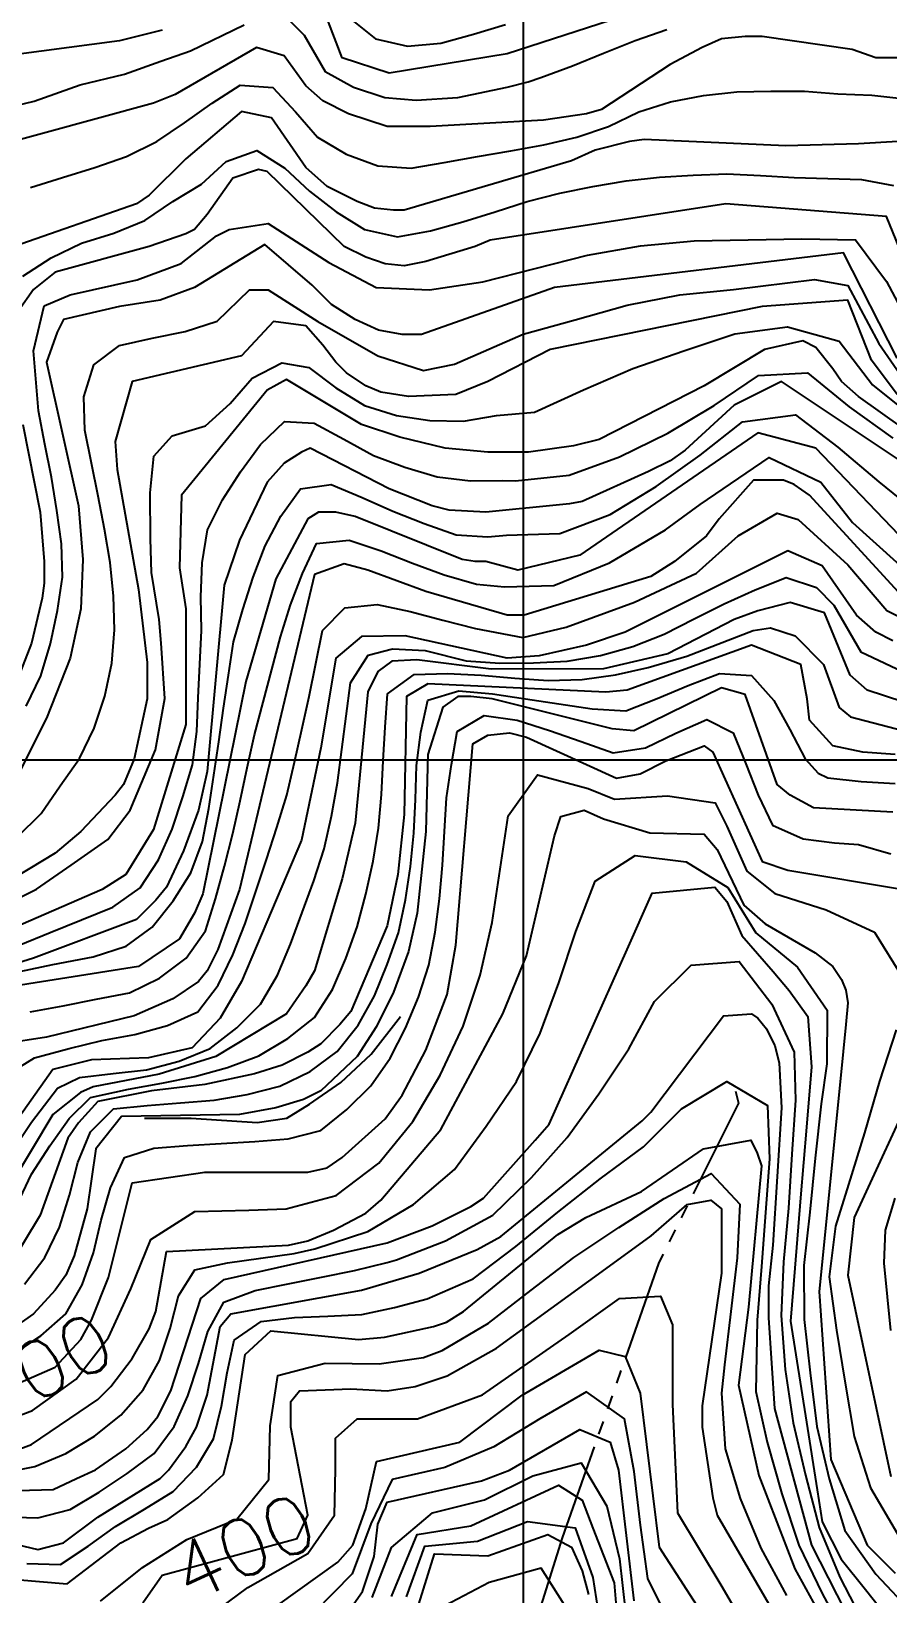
# Model space of a CAD drawing. Header units: millimetres. Extents: x 548366 to 1117317, y 7446967 to 14899125.
# Drawn here: x 549995 to 550630, y 7458797 to 7459955 of the extents above; entities that cross this region are included whole.
import ezdxf
from ezdxf.enums import TextEntityAlignment as Align

# ---------------------------------------------------------------- set-up
doc = ezdxf.new("R2010")
doc.units = ezdxf.units.MM
doc.header["$MEASUREMENT"] = 0
doc.linetypes.add('RIO_PERIODICO', pattern=[5.8, 3, -0.4, 0.4, -0.4, 0.4, -0.4, 0.4, -0.4])
for name, color, linetype in [('CURVA_INTERMEDIÁRIA', 32, 'Continuous'), ('CURVA_MESTRA', 36, 'Continuous'), ('MALHA_TM', 8, 'Continuous'), ('RADIAIS', 222, 'Continuous'), ('RIO_PERIÓDICO', 4, 'RIO_PERIODICO'), ('TXT_CURVA_MESTRA', 7, 'Continuous')]:
    doc.layers.add(name, color=color, linetype=linetype)
doc.styles.add('ROMANS', font='romans.shx')

msp = doc.modelspace()

# ---------------------------------------------------------------- linework, layer by layer
at = {"layer": 'CURVA_INTERMEDIÁRIA'}
for points, elevation in [([(550484.8, 7459983.2), (550348.1, 7459938.7), (550260.7, 7459924.4), (550225.7, 7459935.6), (550209.8, 7459976.9)], 780), ([(550178.2, 7459971.9), (550197.5, 7459952.6), (550213, 7459925.5), (550234.2, 7459913.9), (550257.4, 7459906.2), (550280.6, 7459904.3), (550311.5, 7459906.2), (550348.2, 7459913.9), (550363.7, 7459917.8), (550373.1, 7459921.1), (550396.5, 7459929.9), (550419.6, 7459939.3), (550442.9, 7459948.5), (550466.5, 7459956.7)], 770), ([(550231.8, 7459964.7), (550250.4, 7459949.7), (550274.1, 7459944.3), (550298.8, 7459946.7), (550323, 7459953.2), (550346.9, 7459960.5)], 790), ([(549952.2, 7459892.7), (549997.3, 7459903.6), (550031.4, 7459915.8), (550064.2, 7459923.6), (550091.3, 7459933.2), (550113.3, 7459941), (550153.1, 7459960.3)], 770), ([(550710.4, 7459935.6), (550621.4, 7459935.6), (550604, 7459941.9), (550537.2, 7459951.5), (550524.5, 7459951.5), (550507, 7459949.9), (550492.7, 7459943.5), (550468.9, 7459930.8), (550418, 7459897.4), (550406.9, 7459894.3), (550375.1, 7459889.5), (550290.9, 7459884.7), (550259.1, 7459884.7), (550230.5, 7459894.3), (550211.4, 7459903.8), (550198.7, 7459914.9), (550182.8, 7459937.2), (550162.2, 7459943.5), (550101.8, 7459908.6), (550085.9, 7459902.2), (549963.5, 7459868.8)], 760), ([(550092.2, 7459956.2), (550060.5, 7459948.3), (549965.1, 7459935.6)], 780), ([(550662.7, 7459875.2), (550608.7, 7459872), (550554.7, 7459870.4), (550449.8, 7459875.2), (550438.7, 7459873.6), (550413.3, 7459867.2), (550395.8, 7459859.3), (550271.8, 7459822.7), (550263.9, 7459822.7), (550249.6, 7459824.3), (550236.9, 7459829.1), (550214.6, 7459840.2), (550198.7, 7459854.5), (550173.3, 7459891.1), (550151, 7459895.8), (550109.7, 7459860.9), (550082.7, 7459833.9), (550073.2, 7459827.5), (549982.6, 7459795.7)], 740), ([(549989, 7459773.9), (550010, 7459787.3), (550032.4, 7459798.3), (550056.3, 7459805.8), (550079.4, 7459815.1), (550100.1, 7459829.1), (550121.4, 7459842), (550139.7, 7459858.9), (550162.4, 7459866.9), (550183.3, 7459853.8), (550201.6, 7459836.8), (550221.4, 7459821.5), (550242.4, 7459808.4), (550266.7, 7459803), (550291.2, 7459807.4), (550315.3, 7459814.2), (550339.2, 7459821.4), (550363, 7459829.1), (550387.1, 7459835.4), (550411.7, 7459840.3), (550436.3, 7459844.6), (550461.1, 7459847.2), (550486.1, 7459848.6), (550511, 7459849.7), (550536, 7459848.5), (550561, 7459847), (550586, 7459846.3), (550610.9, 7459845.6), (550634.6, 7459841)], 730), ([(550643.7, 7459783), (550629.4, 7459818), (550510.2, 7459827.5), (550335.4, 7459800.5), (550324.3, 7459795.7), (550287.7, 7459784.6), (550271.8, 7459781.4), (550257.5, 7459783), (550243.2, 7459787.8), (550227.3, 7459795.7), (550170.1, 7459851.3), (550163.8, 7459852.9), (550144.7, 7459846.6), (550125.6, 7459819.6), (550116.1, 7459808.4), (550109.7, 7459805.3), (550082.7, 7459795.7), (550012.8, 7459776.7), (549996.9, 7459763.9), (549985.8, 7459748.1)], 720), ([(549991.3, 7459455), (550002.2, 7459477.5), (550009.5, 7459501.4), (550014.7, 7459525.8), (550018.3, 7459550.5), (550017.6, 7459575.4), (550014.2, 7459600.1), (550010.2, 7459624.8), (550005.3, 7459649.3), (550000.6, 7459673.9), (549996.8, 7459718.3), (550004.8, 7459751.9), (550024, 7459759.9), (550073.6, 7459771.1), (550106.3, 7459783.1), (550132.5, 7459803.6), (550142, 7459808.4), (550170.9, 7459812.8), (550215.9, 7459783.9), (550250.9, 7459765.5), (550290.5, 7459763.7), (550330, 7459769.7), (550368.8, 7459779.5), (550407.6, 7459789.3), (550446.9, 7459796.2), (550486.7, 7459800), (550526.7, 7459800.8), (550566.7, 7459801.6), (550606.4, 7459800.8), (550629.5, 7459769.8), (550648.1, 7459734.4)], 710), ([(549984.6, 7459357.8), (550002.4, 7459375.3), (550016.6, 7459395.8), (550030.9, 7459416.2), (550041.9, 7459438.7), (550049.7, 7459462.3), (550055, 7459486.8), (550057, 7459511.6), (550056.2, 7459536.5), (550053.7, 7459561.4), (550049.6, 7459586.1), (550044.7, 7459610.6), (550039.8, 7459635.1), (550034.8, 7459659.6), (550034.2, 7459684.3), (550041.5, 7459708.1), (550060.5, 7459722.3), (550084.9, 7459727.8), (550109.4, 7459732.8), (550133.1, 7459740.5), (550157.1, 7459763.7), (550170.9, 7459763.7), (550207.8, 7459740.3), (550252.2, 7459714.6), (550286, 7459703.9), (550309, 7459708.5), (550360, 7459730.9), (550398.6, 7459741.5), (550437.1, 7459752.2), (550476.2, 7459760), (550516, 7459763.9), (550576, 7459771.4), (550600.6, 7459766.8), (550623.6, 7459723.8), (550648.2, 7459688.5)], 690), ([(550637.3, 7459686.1), (550618.3, 7459711.5), (550600.8, 7459756), (550537.2, 7459751.2), (550379.9, 7459719.4), (550333.8, 7459695.6), (550310, 7459686.1), (550275, 7459684.5), (550254.3, 7459687.7), (550243.2, 7459692.4), (550228.9, 7459702), (550221, 7459709.9), (550211.4, 7459722.6), (550198.7, 7459736.9), (550174.9, 7459740.1), (550151, 7459714.7), (550070, 7459695.6), (550057.3, 7459651.1), (550058.9, 7459630.5), (550074.8, 7459541.5), (550081.1, 7459487.4), (550081.1, 7459460.4), (550071.6, 7459415.9), (550063.6, 7459396.9), (550057.3, 7459388.9), (550031.9, 7459361.9), (550012.8, 7459346), (549944.5, 7459304.7)], 680), ([(549966.3, 7459302.9), (549999, 7459319.2), (550024.8, 7459336.9), (550052, 7459356), (550068.4, 7459377.7), (550087.4, 7459422.6), (550094.2, 7459460.7), (550091.5, 7459501.6), (550090.1, 7459519.2), (550084.3, 7459554), (550083.6, 7459579), (550083.3, 7459613.1), (550086, 7459640.4), (550099.7, 7459655.3), (550124.5, 7459662.7), (550142.6, 7459679.3), (550159, 7459698.2), (550181, 7459709.4), (550201.1, 7459706.1), (550221.1, 7459691.1), (550242.3, 7459677.9), (550266.1, 7459670.4), (550290.8, 7459666.8), (550315.7, 7459666.2), (550340.3, 7459670.5), (550368.4, 7459672.9), (550404.7, 7459689.4), (550441.3, 7459705.4), (550479, 7459718.5), (550516.9, 7459731.1), (550556.1, 7459736.3), (550594.3, 7459725.7), (550619, 7459693.1), (550672.7, 7459650.2)], 670), ([(550675.5, 7459636.8), (550608.7, 7459684.5), (550596, 7459695.6), (550589.6, 7459705.1), (550576.9, 7459721), (550567.4, 7459725.8), (550538.8, 7459719.4), (550494.3, 7459692.4), (550416.4, 7459652.7), (550397.4, 7459647.9), (550364, 7459643.2), (550333.8, 7459643.2), (550302, 7459646.3), (550268.6, 7459654.3), (550240, 7459663.8), (550184.4, 7459697.2), (550170.1, 7459689.3), (550106.5, 7459611.4), (550105, 7459557.4), (550109.7, 7459527.2), (550109.7, 7459441.3), (550085.9, 7459363.5), (550065.2, 7459330.1), (550047.8, 7459319), (549868.2, 7459241.1)], 660), ([(550651.6, 7459628.9), (550551.5, 7459695.6), (550516.5, 7459678.1), (550480, 7459644.8), (550468.9, 7459636.8), (550453, 7459628.9), (550403.7, 7459606.6), (550394.2, 7459605), (550332.2, 7459598.7), (550305.2, 7459600.3), (550292.5, 7459603.4), (550260.7, 7459616.2), (550201.9, 7459646.3), (550195.5, 7459643.2), (550182.8, 7459635.2), (550170.1, 7459620.9), (550149.5, 7459578), (550138.3, 7459544.6), (550125.6, 7459406.4), (550119.3, 7459377.8), (550108.1, 7459347.6), (550095.4, 7459320.6), (550087.5, 7459311), (550073.2, 7459296.7), (549996.9, 7459268.1), (549895.2, 7459236.3)], 640), ([(549989, 7459663.8), (550001.7, 7459598.7), (550004.8, 7459562.1), (550004.8, 7459546.2), (550003.3, 7459535.1), (549995.3, 7459501.7), (549982.6, 7459468.4)], 720), ([(549986.7, 7459258), (550011.2, 7459263.4), (550041.1, 7459268.9), (550065.6, 7459277), (550084.9, 7459291.1), (550100.5, 7459310.5), (550113.5, 7459331.2), (550122.2, 7459354.5), (550126.9, 7459379.1), (550130.5, 7459403.8), (550134.2, 7459428.5), (550137.8, 7459453.3), (550141.4, 7459478), (550145.1, 7459502.7), (550152, 7459526.7), (550159.7, 7459550.5), (550168.6, 7459573.8), (550180.2, 7459595.9), (550194.9, 7459616), (550217.5, 7459619.4), (550240.6, 7459609.7), (550263.4, 7459599.6), (550286.6, 7459590.4), (550310.2, 7459582), (550333.8, 7459580.6), (550347.5, 7459581.8), (550387.2, 7459583), (550424.5, 7459597.1), (550458.6, 7459617.9), (550491.3, 7459641), (550522.7, 7459665.8), (550561.8, 7459671), (550593.2, 7459647.1), (550623.8, 7459621.3), (550654.9, 7459596.1)], 630), ([(550650, 7459570.1), (550576.9, 7459646.3), (550534, 7459657.5), (550402.1, 7459566.9), (550356, 7459555.8), (550332.2, 7459562.1), (550324.3, 7459562.1), (550314.7, 7459563.7), (550235.3, 7459595.5), (550221, 7459598.7), (550208.3, 7459598.7), (550200.3, 7459593.9), (550176.5, 7459549.4), (550154.2, 7459473.1), (550122.4, 7459315.8), (550116.1, 7459301.5), (550105, 7459282.4), (550074.8, 7459261.8), (549963.5, 7459244.3)], 620), ([(549994.3, 7459228.3), (550018.9, 7459232.6), (550043.4, 7459237.5), (550068, 7459242.4), (550090.3, 7459253.2), (550110.1, 7459268), (550124.5, 7459288.2), (550131.7, 7459312.1), (550138.4, 7459336.2), (550144.6, 7459360.4), (550150, 7459384.8), (550155.3, 7459409.2), (550160.8, 7459433.6), (550167.1, 7459457.8), (550173.5, 7459482), (550179.9, 7459506.2), (550187.3, 7459530), (550196.2, 7459553.4), (550206.6, 7459575.6), (550230.9, 7459577.9), (550254.6, 7459570), (550277.9, 7459561), (550301.3, 7459552.3), (550325.3, 7459545.4), (550346.1, 7459543.3), (550382.7, 7459544.3), (550424.1, 7459561.2), (550465.5, 7459585.7), (550491.3, 7459604.5), (550542.3, 7459639.4), (550580.6, 7459621), (550604.2, 7459591.2), (550654.3, 7459545.8)], 610), ([(549979.9, 7459183.1), (549997.6, 7459194), (550023.2, 7459200.9), (550047.4, 7459206.9), (550072, 7459211.5), (550096.1, 7459218), (550118.7, 7459228.2), (550133.7, 7459248.1), (550144.6, 7459270.6), (550153.8, 7459293.8), (550161.8, 7459317.5), (550169.6, 7459341.2), (550177.4, 7459365), (550184.8, 7459388.9), (550190.3, 7459413.3), (550195.7, 7459437.7), (550201.2, 7459462.1), (550206.3, 7459486.5), (550211.2, 7459511), (550227.6, 7459527.9), (550251.7, 7459530.3), (550276.1, 7459525), (550300.3, 7459518.7), (550324.6, 7459512.6), (550359.6, 7459505.9), (550391.9, 7459513.6), (550442.5, 7459532), (550488.6, 7459553.5), (550519.3, 7459581.1), (550548.4, 7459598), (550563.8, 7459593.4), (550600.6, 7459559.6), (550629.7, 7459525.9), (550657.4, 7459512)], 590), ([(550634.1, 7459503.3), (550621.4, 7459509.7), (550607.1, 7459522.4), (550581.7, 7459558.9), (550556.3, 7459570.1), (550435.5, 7459509.7), (550406.9, 7459500.1), (550371.9, 7459492.2), (550348.1, 7459490.6), (550272.5, 7459507), (550240, 7459506.5), (550221, 7459490.6), (550209.8, 7459423.9), (550195.5, 7459355.5), (550151, 7459250.6), (550135.2, 7459223.6), (550114.5, 7459201.4), (550082, 7459194), (550039.8, 7459192.7), (550011.2, 7459185.5), (549973.1, 7459131.5)], 580), ([(549981.4, 7459125.7), (549995.4, 7459146.4), (550014.6, 7459171.6), (550031, 7459179.6), (550055.8, 7459182.5), (550080.7, 7459185.3), (550104.9, 7459191.5), (550127.9, 7459201.1), (550147.7, 7459216.3), (550165.1, 7459233.8), (550177.8, 7459255.3), (550187.5, 7459278.3), (550196.1, 7459301.8), (550204.6, 7459325.3), (550212.4, 7459349), (550217.8, 7459373.4), (550222.2, 7459398), (550225.4, 7459422.8), (550228.7, 7459447.6), (550232, 7459472.3), (550245.1, 7459492.7), (550263, 7459497.5), (550287.4, 7459496.1), (550317.8, 7459488.5), (550342.7, 7459486.7), (550367.7, 7459487.1), (550392.6, 7459488.3), (550417.3, 7459492.4), (550441.4, 7459499.1), (550464.5, 7459508.3), (550486.7, 7459519.7), (550509.1, 7459530.9), (550531.9, 7459541.1), (550555.1, 7459550.3), (550577.6, 7459543), (550590.3, 7459529.7), (550610.3, 7459495.2), (550646, 7459478.4)], 570), ([(550707.2, 7459436.6), (550615.1, 7459466.8), (550602.4, 7459477.9), (550583.3, 7459524), (550557.9, 7459531.9), (550534, 7459525.6), (550516.5, 7459519.2), (550467.3, 7459493.8), (550419.6, 7459482.7), (550336.2, 7459482.4), (550281.1, 7459489.2), (550262.5, 7459488.3), (550252.3, 7459480.7), (550244.7, 7459465.5), (550235.3, 7459368.2), (550225.7, 7459326.9), (550205.1, 7459258.6), (550198.7, 7459247.5), (550184.4, 7459226.8), (550132, 7459195), (550090.1, 7459182), (550041, 7459172.7), (550031.7, 7459168.5), (550011.2, 7459152.1), (549963.5, 7459072.7)], 560), ([(550635.7, 7459419.1), (550611.9, 7459420.7), (550589.6, 7459425.5), (550572.2, 7459444.5), (550570.6, 7459460.4), (550565.8, 7459485.8), (550529.3, 7459500.1), (550437.1, 7459466.8), (550421.2, 7459465.2), (550289.3, 7459471.5), (550273.4, 7459462), (550271.8, 7459374.6), (550267.1, 7459330.1), (550259.1, 7459292), (550232.1, 7459228.4), (550224.1, 7459218.9), (550209.8, 7459204.6), (550200.3, 7459198.2), (550181.2, 7459188.7), (550160.6, 7459182.3), (550124, 7459174.4), (550084.3, 7459169.6), (550044.6, 7459161.7), (550030.3, 7459145.8), (550022.3, 7459134.6), (550001.7, 7459077.4), (549977.8, 7459037.7)], 540), ([(549990.2, 7459026.3), (550005.2, 7459045.9), (550016.1, 7459068.4), (550023.6, 7459092.2), (550029.8, 7459116.4), (550039, 7459139.1), (550056.1, 7459156.3), (550081, 7459158.7), (550105.9, 7459160.8), (550130.8, 7459162.6), (550155.4, 7459166.8), (550179.6, 7459173.1), (550202, 7459183.9), (550221.9, 7459198.9), (550237.7, 7459218.2), (550249.8, 7459240.1), (550259.1, 7459263.3), (550267.5, 7459286.8), (550272.7, 7459311.2), (550276.3, 7459336), (550278.9, 7459360.8), (550280.2, 7459385.8), (550280.8, 7459410.8), (550284.1, 7459435.5), (550289.2, 7459459.3), (550312.2, 7459466.3), (550337.1, 7459464.1), (550361.8, 7459460.4), (550386.5, 7459456.7), (550411.2, 7459453), (550436.1, 7459451.4), (550459.3, 7459460.5), (550482.3, 7459470.2), (550505.6, 7459479.1), (550529.2, 7459477.7), (550545.9, 7459459.1), (550557.7, 7459437.6), (550569.1, 7459415.8), (550578.6, 7459405.1), (550585.9, 7459401.8), (550610.7, 7459399.1), (550635.7, 7459397.5)], 530), ([(550634.1, 7459376.2), (550575.3, 7459379.4), (550557.9, 7459388.9), (550548.3, 7459396.9), (550524.5, 7459463.6), (550507, 7459468.4), (550441.9, 7459436.6), (550426, 7459438.2), (550337, 7459460.4), (550321.1, 7459462), (550311.5, 7459462), (550300.4, 7459454.1), (550289.3, 7459419.1), (550287.7, 7459361.9), (550281.4, 7459301.5), (550275, 7459272.9), (550263.9, 7459242.7), (550251.2, 7459217.3), (550236.9, 7459195), (550209.8, 7459169.6), (550197.1, 7459163.2), (550176.5, 7459156.9), (550149.5, 7459152.1), (550062.1, 7459150.5), (550043, 7459126.7), (550036.6, 7459082.2), (550027.1, 7459047.2), (550020.7, 7459032.9), (550012.8, 7459021.8), (549996.9, 7459004.3), (549981, 7458993.2)], 520), ([(549981.4, 7458974.4), (550002.3, 7458988), (550020.8, 7459004.2), (550033, 7459025.8), (550041.4, 7459049.4), (550047.1, 7459073.7), (550053.9, 7459097.6), (550064.4, 7459120.2), (550086.1, 7459127), (550111, 7459129.1), (550135.9, 7459130.6), (550160.9, 7459132), (550185.8, 7459134), (550209.9, 7459140.1), (550229.3, 7459155.7), (550247, 7459173.3), (550261.3, 7459193.8), (550272.8, 7459216), (550282.4, 7459239), (550289.9, 7459262.9), (550294.7, 7459287.3), (550298, 7459312.1), (550300.1, 7459337), (550301.5, 7459362), (550303, 7459386.9), (550306.9, 7459411.6), (550311.1, 7459436.2), (550331, 7459447.9), (550355.6, 7459444.6), (550379.4, 7459436.8), (550403, 7459428.6), (550426.6, 7459420.3), (550450.7, 7459423.9), (550473.2, 7459434.8), (550496.1, 7459444.9), (550515.6, 7459435.2), (550525, 7459412.1), (550534.3, 7459388.9), (550544.9, 7459366.6), (550567.7, 7459356.5), (550590.9, 7459353.5), (550608.7, 7459352.4), (550632.7, 7459345.5)], 510), ([(549958.7, 7458918.4), (549996.1, 7458932.6), (550028.4, 7458955.8), (550052.4, 7458986.6), (550069.1, 7459022.8), (550083.9, 7459059.3), (550116.4, 7459080.1), (550156.4, 7459081.1), (550184.1, 7459082.1), (550221.2, 7459091.9), (550252.9, 7459116), (550278.2, 7459147), (550298.5, 7459181.3), (550315.4, 7459217.6), (550328.1, 7459255.4), (550337, 7459294.4), (550342.9, 7459334), (550348.9, 7459373.5), (550370.6, 7459404), (550408.2, 7459393.9), (550427.7, 7459385.9), (550467, 7459388.4), (550502.3, 7459383.2), (550511.1, 7459365.9), (550525.7, 7459332.6), (550546.5, 7459315.9), (550584.6, 7459303.8), (550620.6, 7459287.3), (550641, 7459254.1)], 490), ([(549969.9, 7458897.9), (549995.3, 7458907.4), (550044.6, 7458940.8), (550054.1, 7458950.3), (550070, 7458971), (550082.7, 7458993.2), (550087.5, 7459005.9), (550095.4, 7459050.4), (550186, 7459055.2), (550200.3, 7459058.4), (550219.4, 7459066.3), (550243.2, 7459079), (550254.3, 7459088.6), (550298.8, 7459141), (550344.9, 7459226.8), (550362.4, 7459269.7), (550383.1, 7459358.7), (550387.8, 7459373), (550405.3, 7459377.8), (550419.6, 7459371.4), (550454, 7459360.9), (550494.1, 7459359.9), (550503.9, 7459348.5), (550523.5, 7459307.4), (550539.5, 7459293.5), (550576.5, 7459271.9), (550589.6, 7459261.8), (550596, 7459252.2), (550599.2, 7459244.3), (550600.8, 7459234.8), (550599.2, 7459218.9), (550595.2, 7459178.8), (550579.4, 7459020.9), (550588.1, 7458896.3), (550615.1, 7458832.7), (550635.7, 7458812)], 480), ([(549973.3, 7458886), (549997.8, 7458891), (550020.7, 7458900.6), (550042.1, 7458913.4), (550061.5, 7458929.1), (550078.1, 7458947.8), (550090.3, 7458969.6), (550098.1, 7458993.3), (550104.3, 7459017.5), (550116.4, 7459036.8), (550140.6, 7459042.1), (550165.3, 7459045.6), (550190.1, 7459049.1), (550205.4, 7459052.4), (550244.7, 7459065.2), (550278.7, 7459085.3), (550309, 7459111.3), (550332.5, 7459143.4), (550354.9, 7459176.5), (550372.5, 7459212.3), (550386.5, 7459249.8), (550399.1, 7459287.7), (550413.3, 7459325.1), (550443, 7459344.1), (550480.8, 7459339.4), (550511.8, 7459320.3), (550532.6, 7459286.8), (550563.4, 7459261.4), (550585.5, 7459229.4), (550585.1, 7459189.6), (550580.9, 7459159.9), (550576.5, 7459119.6), (550572.6, 7459079.7), (550568, 7459040), (550568.4, 7459000.1), (550572.7, 7458960.4), (550577.7, 7458920.7), (550587, 7458881.9), (550598.6, 7458843.6), (550621.6, 7458811.2), (550648.9, 7458782)], 470), ([(549958.8, 7458872.4), (550011.4, 7458873.9), (550028.7, 7458882), (550042.9, 7458888.6), (550065.2, 7458904.2), (550081.1, 7458918.5), (550089.1, 7458928.1), (550098.6, 7458947.1), (550120.9, 7459015.5), (550138.3, 7459029.8), (550259.1, 7459056.8), (550292.5, 7459069.5), (550321.1, 7459083.8), (550330.6, 7459090.1), (550368.8, 7459133.1), (550379.3, 7459144.9), (550437.1, 7459274.5), (550455.7, 7459316.3), (550502.2, 7459320.6), (550511, 7459310.1), (550522.1, 7459284.8), (550545.3, 7459258), (550557.3, 7459244), (550571.1, 7459224.8), (550573.7, 7459187.4), (550570, 7459142.7), (550565.7, 7459090.2), (550561.4, 7459038.1), (550558.1, 7458998.8), (550570, 7458923.9), (550578, 7458873.6), (550581.7, 7458850), (550595.8, 7458822.4), (550613.7, 7458799.8), (550649.6, 7458754.5)], 460), ([(549872.9, 7458859.7), (550000.1, 7458829.5), (550019.1, 7458834.3), (550044.6, 7458853.4), (550090.7, 7458882), (550097, 7458888.3), (550109.7, 7458905.8), (550117.7, 7458920.1), (550125.6, 7458943.9), (550135.2, 7458994.8), (550143.1, 7459004.3), (550240, 7459021.8), (550282.9, 7459034.5), (550325.9, 7459052), (550343.3, 7459061.5), (550448.2, 7459147.4), (550454.6, 7459153.7), (550508.6, 7459225.2), (550529.3, 7459226.8), (550534, 7459223.6), (550540.4, 7459215.7), (550546.7, 7459203), (550549.9, 7459190.3), (550551.5, 7459156.9), (550545.2, 7459055.2), (550542, 7459025), (550542, 7459001.2), (550546.3, 7458934.1), (550573.8, 7458832.7), (550654.8, 7458673.8)], 440), ([(550636.6, 7459214.8), (550624.2, 7459176.8), (550613.2, 7459138.4), (550601.3, 7459100.2), (550591.6, 7459069.3), (550587, 7459031.7), (550592.4, 7458992.2), (550598.8, 7458952.7), (550605.4, 7458913.3), (550617.5, 7458875.1), (550637.5, 7458841.1)], 490), ([(549991.9, 7458819), (550016.8, 7458818.3), (550037.4, 7458832), (550057.7, 7458846.6), (550079.2, 7458859.3), (550100.3, 7458872.6), (550117.8, 7458890.4), (550130.3, 7458911.5), (550136.3, 7458935.7), (550140.5, 7458960.4), (550145.7, 7458984.7), (550165.6, 7458998.6), (550190.3, 7459001.4), (550215.2, 7459002.5), (550240.2, 7459003.8), (550264.6, 7459009), (550288.8, 7459015.3), (550322.8, 7459030.1), (550354.6, 7459054.2), (550385.6, 7459079.6), (550417, 7459104.3), (550449.2, 7459128), (550477.4, 7459156.2), (550511, 7459176.6), (550541.2, 7459158.8), (550542.7, 7459119.1), (550539.7, 7459079.3), (550536.7, 7459039.4), (550533.4, 7458999.5), (550532.4, 7458946.6), (550540.9, 7458909.1), (550551.8, 7458870.7), (550564.4, 7458832.7), (550581.8, 7458796.8), (550600.6, 7458761.4)], 430), ([(549983.7, 7458807.3), (550021.8, 7458804.1), (550061.5, 7458834.3), (550082.2, 7458845.4), (550096.5, 7458851.8), (550118.7, 7458867.7), (550137.8, 7458885.1), (550144.2, 7458910.6), (550153.7, 7458974.1), (550172.8, 7458991.6), (550237.9, 7458985.3), (550257, 7458986.9), (550293.5, 7458994.8), (550303.1, 7458998), (550315.8, 7459005.9), (550385.7, 7459063.1), (550406.4, 7459075.8), (550447.7, 7459094.9), (550493.8, 7459126.7), (550528.7, 7459133.1), (550533.5, 7459123.5), (550536.7, 7459114), (550527.1, 7459009.1), (550519.7, 7458951.4), (550534.7, 7458884.4), (550561.3, 7458815.2), (550599.4, 7458745.9)], 420), ([(550046.5, 7458791.2), (550077.6, 7458816.2), (550110.6, 7458836.9), (550147.7, 7458851.9), (550171.3, 7458881.4), (550172.4, 7458921.2), (550178.1, 7458958.6), (550213.2, 7458967.6), (550253.2, 7458967.1), (550286.1, 7458971.9), (550299.8, 7458977), (550334.2, 7458997.3), (550365.8, 7459021.8), (550397.5, 7459046.1), (550430.8, 7459068.3), (550464.4, 7459089.8), (550499.4, 7459108.2), (550520.6, 7459085.5), (550518.6, 7459045.8), (550514, 7459006), (550509.2, 7458966.3), (550507.1, 7458945.3), (550509.8, 7458904), (550520.9, 7458867.4), (550536.1, 7458830.5), (550555.3, 7458795.4)], 410), ([(550635.6, 7459090.1), (550628.5, 7459066.4), (550627.3, 7459041.7), (550630, 7459016.9), (550632.3, 7458992)], 510), ([(550100.3, 7458760.3), (550155.7, 7458801.4), (550200.3, 7458826.4), (550220, 7458855), (550220.8, 7458888.9), (550220.8, 7458912.1), (550236.9, 7458926.4), (550281.5, 7458926.4), (550329.7, 7458944.2), (550394, 7458988.8), (550431.5, 7459015.6), (550461.9, 7459017.4), (550470.8, 7458996), (550470.8, 7458937.1), (550474.4, 7458856.7), (550506.5, 7458803.2), (550567.2, 7458699.6)], 390), ([(550178.1, 7458788.2), (550222.6, 7458820), (550233.7, 7458832.7), (550243.2, 7458859.7), (550251.2, 7458894.7), (550313.1, 7458909), (550359.2, 7458943.9), (550416.4, 7458977.3), (550435.5, 7458972.5), (550446.6, 7458945.5), (550460.9, 7458831.1), (550542, 7458705.6)], 380), ([(550470.3, 7458772.2), (550452.5, 7458807.9), (550447, 7458847.5), (550442.2, 7458887.2), (550435.1, 7458926.4), (550406.8, 7458946.5), (550372.2, 7458926.4), (550338.1, 7458905.7), (550301.8, 7458890.3), (550262.8, 7458881.3), (550247, 7458848.6), (550233.1, 7458811.4), (550205.1, 7458783)], 370), ([(550220.6, 7458769.4), (550240.8, 7458798.3), (550249.5, 7458824.3), (550252.3, 7458848.3), (550259.1, 7458864.5), (550329, 7458880.4), (550349.7, 7458888.3), (550402.1, 7458918.5), (550424.4, 7458909), (550430.7, 7458888.3), (550441.9, 7458791.4)], 360), ([(550262.3, 7458794.6), (550281.4, 7458840.7), (550321.1, 7458847), (550386.2, 7458877.2), (550403.7, 7458866.1), (550411.7, 7458845.4), (550427.4, 7458804.7), (550432.3, 7458745.3)], 340), ([(550273.5, 7458794.4), (550287.1, 7458832), (550326.1, 7458835.7), (550363.2, 7458850.3), (550398.5, 7458845.5), (550411.6, 7458808.6), (550417.9, 7458769.2)], 330), ([(550281.4, 7458785), (550294.1, 7458826.3), (550333.8, 7458824.8), (550378.3, 7458840.7), (550395.8, 7458831.1), (550403.7, 7458813.6), (550408.5, 7458796.2)], 320), ([(550390.4, 7458788.7), (550373.3, 7458815.6), (550334.8, 7458805), (550301.9, 7458787.7)], 310)]:
    msp.add_lwpolyline(points, dxfattribs=dict(at, elevation=elevation))
at = {"layer": 'CURVA_MESTRA'}
for points, elevation in [([(549994.6, 7459839.5), (550018.4, 7459847), (550042.3, 7459854.4), (550065.9, 7459862.5), (550088.3, 7459873.6), (550108.9, 7459887.5), (550129.2, 7459902.1), (550150.2, 7459915.4), (550174.2, 7459913.8), (550191, 7459895.6), (550207.4, 7459877), (550228.7, 7459864.2), (550252.1, 7459855.5), (550276.9, 7459853.9), (550301.4, 7459858.2), (550326.1, 7459862.5), (550350.7, 7459866.7), (550375.3, 7459871.3), (550399.7, 7459876.8), (550423.3, 7459884.7), (550445.7, 7459895.6), (550469.2, 7459903), (550493.7, 7459907.7), (550518.5, 7459910.4), (550543.5, 7459911), (550568.5, 7459911), (550593.4, 7459909.1), (550618.4, 7459908), (550643.1, 7459905.2)], 750), ([(550637.3, 7459713.1), (550597.6, 7459791), (550383.1, 7459765.5), (550284.5, 7459730.6), (550270.2, 7459730.6), (550252.7, 7459733.7), (550235.3, 7459741.7), (550217.8, 7459752.8), (550203.5, 7459767.1), (550168.5, 7459797.3), (550116.1, 7459765.5), (550090.7, 7459756), (550060.5, 7459751.2), (550019.1, 7459741.7), (550014.4, 7459732.2), (550006.4, 7459709.9), (550030.3, 7459603.4), (550033.4, 7459563.7), (550031.9, 7459527.2), (550023.9, 7459490.6), (550006.4, 7459446.1), (549981, 7459395.3)], 700), ([(549986.1, 7459277.7), (550009.2, 7459287.1), (550032.4, 7459296.5), (550055.6, 7459305.9), (550075.9, 7459320.2), (550089.6, 7459341), (550099.6, 7459363.8), (550107.5, 7459387.6), (550114.7, 7459411.5), (550117.9, 7459436.2), (550119, 7459461.2), (550120.1, 7459486.1), (550121.3, 7459511.1), (550120.8, 7459536.1), (550121.9, 7459561.1), (550125.9, 7459585.7), (550136.9, 7459607.8), (550150.3, 7459628.8), (550165.2, 7459648.9), (550183, 7459666.1), (550205, 7459664.9), (550226.9, 7459652.8), (550248.9, 7459640.9), (550272.3, 7459632.1), (550296.2, 7459625.1), (550321, 7459621.9), (550344.4, 7459622.2), (550354.3, 7459622.1), (550394, 7459626.3), (550431.4, 7459639.8), (550467.3, 7459657.4), (550501.5, 7459677.9), (550534.4, 7459700.1), (550570.7, 7459702.2), (550601.6, 7459676.9), (550634.2, 7459653.7)], 650), ([(550643.7, 7459533.5), (550572.2, 7459611.4), (550561, 7459619.3), (550553.1, 7459622.5), (550530.8, 7459622.5), (550505.4, 7459593.9), (550495.9, 7459581.2), (550472.1, 7459562.1), (550454.6, 7459551), (550360.8, 7459522.4), (550348.1, 7459522.4), (550287.7, 7459539.9), (550244.8, 7459555.8), (550227.3, 7459560.5), (550205.1, 7459552.6), (550149.5, 7459319), (550133.6, 7459274.5), (550125.6, 7459258.6), (550119.3, 7459250.6), (550100.2, 7459237.9), (550071.6, 7459225.2), (550006.4, 7459209.3), (549974.7, 7459204.6)], 600), ([(549984.6, 7459085.2), (549995.4, 7459107.8), (550008.9, 7459128.8), (550023.4, 7459149.1), (550039.1, 7459164.8), (550067.4, 7459170.9), (550092, 7459175.4), (550116.5, 7459180.3), (550140.6, 7459186.9), (550164, 7459195.6), (550185.4, 7459208.5), (550205.1, 7459223.9), (550218.5, 7459244.8), (550228.5, 7459267.7), (550236.9, 7459291.3), (550243.3, 7459315.4), (550248.6, 7459339.9), (550252.7, 7459364.5), (550254.8, 7459389.4), (550256.2, 7459414.4), (550257.7, 7459439.3), (550259.4, 7459464.1), (550279, 7459478.3), (550303.8, 7459479.2), (550328.8, 7459477.8), (550353.7, 7459475.6), (550378.6, 7459473.9), (550403.6, 7459474.6), (550428.4, 7459478.1), (550452.7, 7459483.5), (550481.4, 7459492), (550530.4, 7459511.1), (550543.3, 7459513.1), (550561.7, 7459507), (550582.7, 7459485.9), (550594.2, 7459454), (550602.7, 7459447), (550641.4, 7459436.9)], 550), ([(549965.1, 7458943.9), (550012.8, 7458964.6), (550031.9, 7458985.3), (550039.8, 7458999.6), (550052.5, 7459031.3), (550070, 7459101.3), (550124, 7459109.2), (550200.3, 7459109.2), (550214.6, 7459112.4), (550225.7, 7459120.3), (550257.5, 7459148.9), (550270.2, 7459166.4), (550287.7, 7459199.8), (550303.6, 7459241.1), (550310, 7459277.7), (550322.7, 7459427), (550333.8, 7459433.4), (550349.7, 7459435), (550362.4, 7459431.8), (550429.1, 7459401.6), (550446.6, 7459404.8), (550465.7, 7459414.3), (550494.3, 7459425.5), (550500.7, 7459420.7), (550537.2, 7459339.6), (550556.3, 7459333.3), (550642.1, 7459319)], 500), ([(549975.1, 7458853.6), (550000.1, 7458853), (550024.1, 7458859.1), (550045.5, 7458872), (550066.4, 7458885.8), (550086.4, 7458900.7), (550101.2, 7458920.7), (550111.4, 7458943.5), (550119.2, 7458967.3), (550126.2, 7458991.2), (550138, 7459012.9), (550161.3, 7459021.5), (550185.8, 7459026.5), (550210.3, 7459031.5), (550234.8, 7459036.4), (550259.1, 7459042.2), (550266.1, 7459044.3), (550302.4, 7459058.5), (550337.4, 7459077.5), (550366.1, 7459105.4), (550392.7, 7459135), (550416, 7459167.5), (550438.3, 7459200.7), (550457.4, 7459235.8), (550484.5, 7459262.8), (550520.1, 7459265.6), (550544.3, 7459234), (550560.9, 7459198.3), (550561.8, 7459162.6), (550559.1, 7459122.6), (550556.6, 7459082.7), (550552.9, 7459042.8), (550551.3, 7459002.9), (550554.3, 7458963), (550560.2, 7458923.5), (550569.4, 7458884.6), (550579.4, 7458845.9), (550594.7, 7458809), (550613.2, 7458773.6)], 450), ([(550653.2, 7459179.1), (550605.5, 7459075.8), (550600.8, 7459032.9), (550632.6, 7458883.6)], 500), ([(550077.9, 7458789.8), (550092.2, 7458810.5), (550192.4, 7458837.5), (550200.3, 7458855), (550187.6, 7458920.1), (550187.6, 7458939.2), (550194, 7458947.1), (550232.1, 7458948.7), (550259.1, 7458947.1), (550279.8, 7458950.3), (550303.6, 7458958.2), (550340.2, 7458978.9), (550421.2, 7459037.7), (550455, 7459062.2), (550481.6, 7459085.4), (550499.1, 7459088.6), (550507, 7459082.2), (550507, 7459034.5), (550492.7, 7458936), (550492.7, 7458920.1), (550500.7, 7458867.7), (550503.8, 7458855), (550605.5, 7458680.1)], 400), ([(550247.9, 7458793.9), (550262.2, 7458831), (550292.8, 7458856.6), (550331.3, 7458866.4), (550367.2, 7458884), (550402.9, 7458893.7), (550422.1, 7458861.6), (550431.3, 7458822.6), (550435.9, 7458782.9)], 350)]:
    msp.add_lwpolyline(points, dxfattribs=dict(at, elevation=elevation))
at = {"layer": 'CURVA_MESTRA', "ltscale": 2.5}
msp.add_lwpolyline([(550079.2, 7459149.3), (550113.8, 7459149.3), (550162.8, 7459146.1), (550184.6, 7459149.3), (550201.5, 7459159.7), (550224.8, 7459175.8), (550247.3, 7459196.7), (550269, 7459224.8)], dxfattribs=at)
at = {"layer": 'MALHA_TM'}
for points in [[(550360, 7460415), (550360, 7450410)], [(549360, 7459415), (559365, 7459415)]]:
    msp.add_lwpolyline(points, dxfattribs=at)
at = {"layer": 'RADIAIS', "linetype": 'Continuous', "ltscale": 2.5}
for radius in [4998.2, 3998.6]:
    msp.add_circle((554363.7, 7455412.7), radius, dxfattribs=at)
at = {"layer": 'RIO_PERIÓDICO', "ltscale": 25}
msp.add_lwpolyline([(550517.5, 7459169.4), (550519.6, 7459160.4), (550460.6, 7459042.4), (550388.9, 7458838), (550321.4, 7458623.1), (550308.8, 7458538.8), (550281.4, 7458414.4), (550291.7, 7458267.6), (550289.6, 7458132.7), (550274.8, 7457995.7), (550276.9, 7457900.9), (550298, 7457719.7), (550281.1, 7457595.3), (550270.6, 7457534.2), (550228.9, 7457409)], dxfattribs=at)

# ---------------------------------------------------------------- texts
at = {"layer": 'TXT_CURVA_MESTRA', "style": 'ROMANS'}
for s, rotation, p in [('500', 27.4527, (550002.5, 7458963.8)), ('400', 24.9585, (550152.6, 7458831.1))]:
    msp.add_text(s, height=42.5, rotation=rotation, dxfattribs=at).set_placement(p, align=Align.MIDDLE)

doc.saveas('drawing.dxf')
